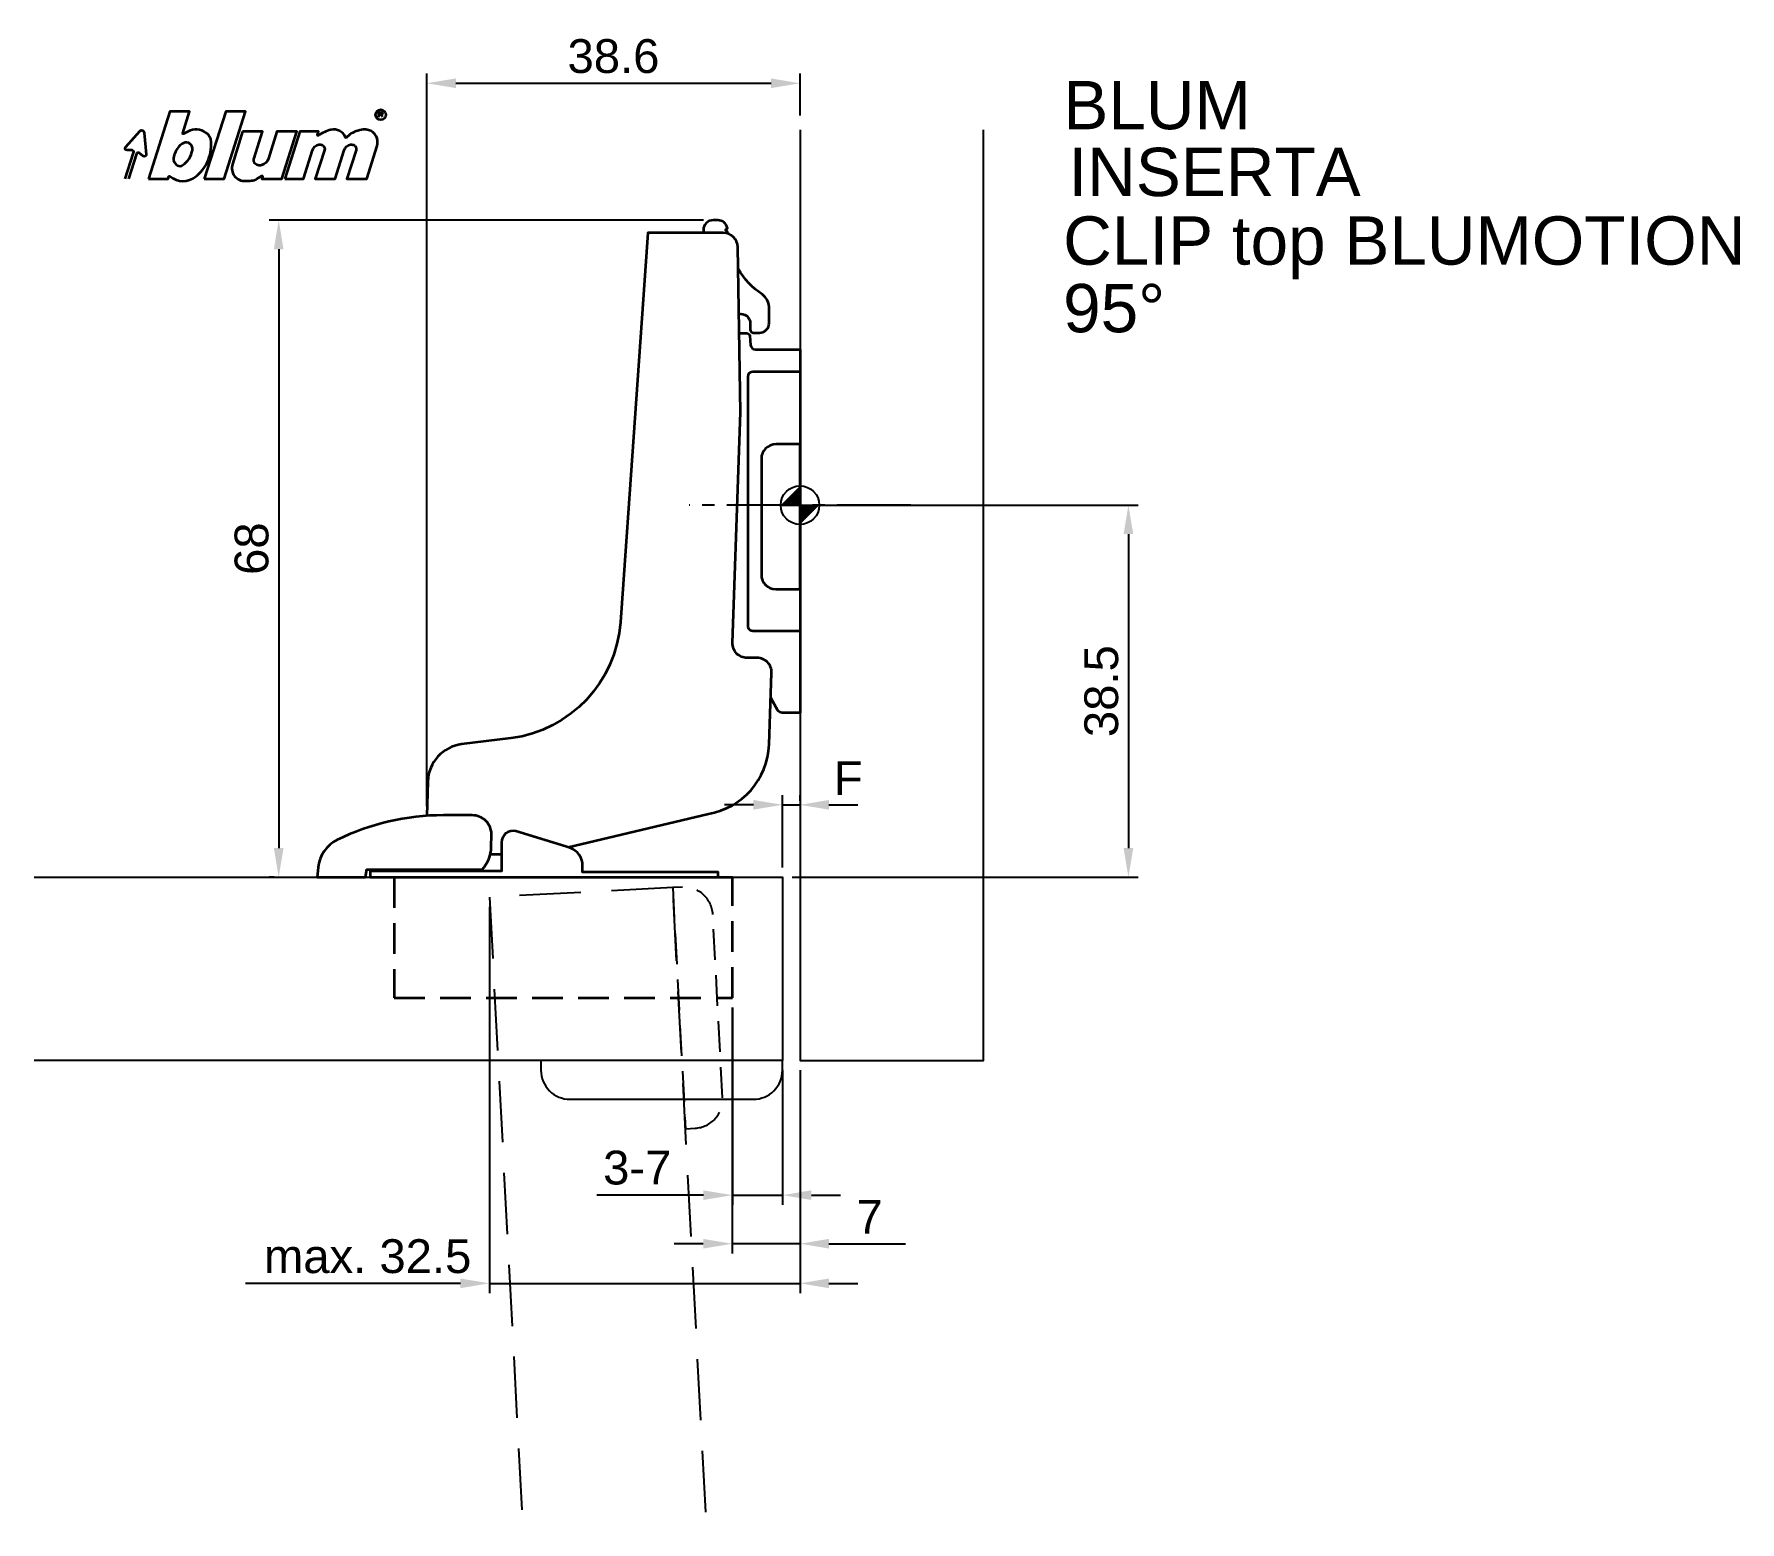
# Model space of a CAD drawing. Extents: x -79 to 97, y -105 to 49.
import ezdxf

# ---------------------------------------------------------------- set-up
doc = ezdxf.new("R2010")
doc.units = 0
doc.header["$PDMODE"] = 35
doc.header["$PDSIZE"] = 5
for name, pattern in [('MITTE2', [28.575, 19.05, -3.175, 3.175, -3.175]), ('VERDECKT', [9.525, 6.35, -3.175]), ('VERDECKT2', [4.7625, 3.175, -1.5875])]:
    doc.linetypes.add(name, pattern=pattern)
doc.layers.get('Defpoints').update_dxf_attribs({"linetype": 'CONTINUOUS'})
doc.layers.add('1', color=2, linetype='CONTINUOUS')
doc.layers.add('5', color=1, linetype='CONTINUOUS')
doc.layers.add('6', color=3, linetype='CONTINUOUS', lineweight=35)
doc.styles.add('Beschlag', font='ARIAL.TTF')
doc.dimstyles.new('Beschlag', dxfattribs={"dimtxt": 3.5, "dimasz": 3, "dimexe": 1, "dimexo": 1, "dimgap": 1, "dimtad": 1, "dimdec": 1, "dimdsep": 46, "dimtxsty": 'Beschlag', "dimcen": 2, "dimclrd": 256, "dimclre": 256, "dimclrt": 256, "dimadec": 1, "dimazin": 2, "dimtfac": 0.71, "dimtdec": 1, "dimtix": 1, "dimtmove": 2, "dimatfit": 0, "dimfxl": 0, "dimtolj": 1, "dimlwd": -1, "dimlwe": -1, "dimarcsym": 0})

# ---------------------------------------------------------------- blocks, each defined once
blk = doc.blocks.new('*D5')
at = {"layer": '1'}
for p, q in [((-4.82, -31.02), (-7.82, -31.02)), ((-1.82, -37.5), (-1.82, -30.02)), ((-1.82, -31.02), (0, -31.02)), ((0, -30.62), (0, -30.02)), ((3, -31.02), (6, -31.02))]:
    blk.add_line(p, q, dxfattribs=at)
for points in [[(-4.82, -30.52), (-4.82, -31.52), (-1.82, -31.02)], [(3, -30.52), (3, -31.52), (0, -31.02)]]:
    blk.add_solid(points, dxfattribs=at)
at = {"layer": 'Defpoints', "color": 0}
for p in [(0, -31.02), (0, -31.62), (-1.82, -38.5)]:
    blk.add_point(p, dxfattribs=at)
at = {"layer": '1', "insert": (5, -28.27), "char_height": 3.5, "attachment_point": 5, "style": 'Beschlag'}
blk.add_mtext('\\A1;F', dxfattribs=at)
blk = doc.blocks.new('*D6')
at = {"layer": '1'}
for p, q in [((-7.02, -52), (-7.02, -77.46)), ((0, -58.5), (0, -77.46)), ((-10.02, -76.46), (-13.02, -76.46)), ((0, -76.46), (-7.02, -76.46)), ((3, -76.46), (6, -76.46))]:
    blk.add_line(p, q, dxfattribs=at)
for points in [[(-10.02, -75.96), (-10.02, -76.96), (-7.02, -76.46)], [(3, -75.96), (3, -76.96), (0, -76.46)]]:
    blk.add_solid(points, dxfattribs=at)
at = {"layer": 'Defpoints', "color": 0}
for p in [(-7.02, -51), (0, -57.5), (-7.02, -76.46)]:
    blk.add_point(p, dxfattribs=at)
at = {"layer": '1', "insert": (7.2, -73.67), "char_height": 3.5, "attachment_point": 5, "style": 'Beschlag'}
blk.add_mtext('\\A1;7', dxfattribs=at)
blk = doc.blocks.new('*D3')
at = {"layer": '1'}
for p, q in [((-32.15, -41.59), (-32.15, -81.56)), ((0, -58.5), (0, -81.56)), ((-35.15, -80.56), (-38.15, -80.56)), ((-32.15, -80.56), (0, -80.56)), ((3, -80.56), (6, -80.56))]:
    blk.add_line(p, q, dxfattribs=at)
for points in [[(-35.15, -80.06), (-35.15, -81.06), (-32.15, -80.56)], [(3, -80.06), (3, -81.06), (0, -80.56)]]:
    blk.add_solid(points, dxfattribs=at)
at = {"layer": 'Defpoints', "color": 0}
for p in [(-32.15, -40.59), (0, -57.5), (0, -80.56)]:
    blk.add_point(p, dxfattribs=at)
at = {"layer": '1', "insert": (-44.76, -77.77), "char_height": 3.5, "attachment_point": 5, "style": 'Beschlag'}
blk.add_mtext('\\A1;max. 32.5', dxfattribs=at)
blk = doc.blocks.new('NullPunkt')
at = {"layer": '5'}
for points in [[(0, 2), (0, -2)], [(-2, 0), (2, 0)]]:
    blk.add_lwpolyline(points, dxfattribs=at)
blk.add_circle((0, 0), 2, dxfattribs=at)
for points in [[(0, 0), (-2, 0), (0, 2)], [(0, 0), (2, 0), (0, -2)]]:
    blk.add_solid(points, dxfattribs=at)
blk = doc.blocks.new('*D4')
at = {"layer": '1'}
for p, q in [((-10, 29.5), (-54.97, 29.5)), ((-53.97, 26.5), (-53.97, -35.5)), ((-54.43, -38.5), (-54.97, -38.5))]:
    blk.add_line(p, q, dxfattribs=at)
for points in [[(-54.47, 26.5), (-53.47, 26.5), (-53.97, 29.5)], [(-54.47, -35.5), (-53.47, -35.5), (-53.97, -38.5)]]:
    blk.add_solid(points, dxfattribs=at)
at = {"layer": 'Defpoints', "color": 0}
for p in [(-9, 29.5), (-53.97, -38.5), (-53.43, -38.5)]:
    blk.add_point(p, dxfattribs=at)
at = {"layer": '1', "insert": (-56.76, -4.5), "char_height": 3.5, "attachment_point": 5, "rotation": 90, "style": 'Beschlag'}
blk.add_mtext('\\A1;68', dxfattribs=at)
blk = doc.blocks.new('*D7')
at = {"layer": '1'}
for p, q in [((-7, -52), (-7, -72.43)), ((-1.82, -58.5), (-1.82, -72.43)), ((-10, -71.43), (-13, -71.43)), ((-7, -71.43), (-1.82, -71.43)), ((1.18, -71.43), (4.18, -71.43))]:
    blk.add_line(p, q, dxfattribs=at)
for points in [[(-10, -70.93), (-10, -71.93), (-7, -71.43)], [(1.18, -70.93), (1.18, -71.93), (-1.82, -71.43)]]:
    blk.add_solid(points, dxfattribs=at)
at = {"layer": 'Defpoints', "color": 0}
for p in [(-7, -51), (-1.82, -57.5), (-1.82, -71.43)]:
    blk.add_point(p, dxfattribs=at)
at = {"layer": '1', "insert": (-16.85, -68.6), "char_height": 3.5, "attachment_point": 5, "style": 'Beschlag'}
blk.add_mtext('\\A1;3-7', dxfattribs=at)
blk = doc.blocks.new('*D2')
at = {"layer": '1'}
for p, q in [((-38.63, -31.16), (-38.63, 44.68)), ((0, 40.35), (0, 44.68)), ((-35.63, 43.68), (-3, 43.68))]:
    blk.add_line(p, q, dxfattribs=at)
for points in [[(-35.63, 44.18), (-35.63, 43.18), (-38.63, 43.68)], [(-3, 44.18), (-3, 43.18), (0, 43.68)]]:
    blk.add_solid(points, dxfattribs=at)
at = {"layer": 'Defpoints', "color": 0}
for p in [(0, 43.68), (0, 39.35), (-38.63, -32.16)]:
    blk.add_point(p, dxfattribs=at)
at = {"layer": '1', "insert": (-19.31, 46.47), "char_height": 3.5, "attachment_point": 5, "style": 'Beschlag'}
blk.add_mtext('\\A1;38.6', dxfattribs=at)
blk = doc.blocks.new('Logo_BLUM')
at = {"layer": '6', "color": 20, "linetype": 'Continuous'}
for points in [[(2.39, 0), (4.43, 0), (4.52, 0.26, -0.512391), (4.62, 0.29, 0.357881), (7.3, 0.25, 0.116336), (8.5, 1.76, 0.127435), (8.89, 3.85, 0.227045), (8.36, 4.79, 0.273775), (6.5, 4.93), (6.04, 4.67, -0.689828), (5.94, 4.76), (6.65, 7), (4.61, 7)], [(5.59, 3.39, 0.16703), (4.99, 2.14, 0.322673), (5.41, 1.39, 0.260102), (5.93, 1.42, 0.211929), (6.95, 3, 0.250706), (6.73, 3.62, 0.316796), (6.01, 3.72, 0.086595)], [(12.15, 4.9), (11.09, 1.53, 0.527578), (12.44, -0.2, -0.003338), (13.06, -0.17, 0.131781), (13.63, 0.02), (14.12, 0.32, -0.706223), (14.22, 0.24), (14.15, 0), (16.19, 0), (17.75, 4.9), (15.7, 4.9), (14.81, 2.11, -0.253672), (14.11, 1.42, -0.127823), (13.72, 1.42, -0.447747), (13.33, 2.15), (14.2, 4.9)], [(16.53, 0), (18.44, 0), (19.39, 3, -0.282196), (20.04, 3.56, -0.141376), (20.38, 3.52, -0.3938), (20.62, 2.99), (19.67, 0), (21.72, 0), (22.67, 3, -0.282189), (23.31, 3.56, -0.141385), (23.65, 3.52, -0.393792), (23.89, 2.99), (22.94, 0), (24.99, 0), (26.07, 3.42, 0.424526), (25.18, 5.07, 0.098115), (24.64, 5.11, 0.114777), (23.24, 4.6), (22.89, 4.28, -0.522588), (22.79, 4.31, 0.36711), (21.28, 5.09, 0.102012), (20, 4.5, -0.748324), (19.89, 4.58), (20, 4.9), (18.08, 4.9)]]:
    blk.add_lwpolyline(points, format="xyb", close=True, dxfattribs=at)
blk.add_lwpolyline([(8.18, 0), (10.23, 0), (12.45, 7), (10.4, 7)], close=True, dxfattribs=at)
for points in [[(26.26, 6.4), (26.26, 6.9), (26.52, 6.9, -0.975005), (26.53, 6.67, 0.014563), (26.45, 6.67), (26.26, 6.67), (26.45, 6.67), (26.52, 6.6), (26.57, 6.53), (26.62, 6.42)], [(0, 0), (0.86, 2.7, 0.480207), (0.67, 2.98), (0.19, 2.97, -0.689229), (0.05, 3.33), (1.49, 4.95, -0.685285), (1.94, 4.79), (2.15, 2.54, -0.636083), (1.84, 2.36), (1.47, 2.68, 0.560356), (1.16, 2.59), (0.34, 0)]]:
    blk.add_lwpolyline(points, format="xyb", dxfattribs=at)
blk.add_circle((26.44, 6.65), 0.527, dxfattribs=at)
blk = doc.blocks.new('*D8')
at = {"layer": '1'}
for p, q in [((1, 0), (35, 0)), ((34, -3), (34, -35.5)), ((-0.82, -38.5), (35, -38.5))]:
    blk.add_line(p, q, dxfattribs=at)
for points in [[(33.5, -3), (34.5, -3), (34, 0)], [(33.5, -35.5), (34.5, -35.5), (34, -38.5)]]:
    blk.add_solid(points, dxfattribs=at)
at = {"layer": 'Defpoints', "color": 0}
for p in [(0, 0), (-1.82, -38.5), (34, -38.5)]:
    blk.add_point(p, dxfattribs=at)
at = {"layer": '1', "insert": (31.21, -19.25), "char_height": 3.5, "attachment_point": 5, "rotation": 90, "style": 'Beschlag'}
blk.add_mtext('\\A1;38.5', dxfattribs=at)

msp = doc.modelspace()

# ---------------------------------------------------------------- linework, layer by layer
at = {"layer": '1'}
for p, q in [((-13, -71.43), (-21.03, -71.43)), ((6, -76.46), (10.92, -76.46)), ((-38.15, -80.56), (-57.39, -80.56))]:
    msp.add_line(p, q, dxfattribs=at)
at = {"layer": '5', "linetype": 'MITTE2', "ltscale": 0.4}
msp.add_line((11.47, 0), (-11.47, 0), dxfattribs=at)
at = {"layer": '5'}
for points in [[(0, 38.85), (0, -57.5), (19, -57.5), (19, 38.85)], [(-79.29, -38.5), (-1.82, -38.5), (-1.82, -57.5), (-79.29, -57.5)]]:
    msp.add_lwpolyline(points, dxfattribs=at)
at = {"layer": '5', "linetype": 'VERDECKT'}
msp.add_lwpolyline([(-9.76, -104.25), (-13.18, -39.58), (-32.15, -40.59), (-28.74, -105.26)], dxfattribs=at)
at = {"layer": '5', "linetype": 'VERDECKT', "ltscale": 0.5}
msp.add_lwpolyline([(-13.18, -39.58), (-11.86, -64.55), (-10.86, -64.5, 0.414214), (-8.02, -61.34), (-9.03, -42.37, 0.414214), (-12.18, -39.53)], format="xyb", close=True, dxfattribs=at)
at = {"layer": '5'}
msp.add_lwpolyline([(-1.82, -57.5), (-26.82, -57.5), (-26.82, -58.5, 0.414214), (-23.82, -61.5), (-4.82, -61.5, 0.414214), (-1.82, -58.5)], format="xyb", close=True, dxfattribs=at)
at = {"layer": '6'}
for p, q in [((0, 13.8), (0, -13)), ((-30.9, -36.15), (-32.06, -36.15))]:
    msp.add_line(p, q, dxfattribs=at)
at = {"layer": '6', "linetype": 'Continuous'}
for points in [[(-7.49, 28.12, 0.012183), (-7.5, 28.3), (-7.7, 28.5), (-7.52, 28.68, 0.361277), (-8.5, 29.5), (-9, 29.5, 0.41414), (-10, 28.5), (-10, 28.19)], [(-24, -35.41), (-9.49, -31.95, 0.355856), (-3.2, -24.79), (-2.94, -17.36, 0.424475), (-4.44, -15.81), (-5.49, -15.81, -0.424474), (-6.98, -14.25), (-6.15, 9.64), (-6.45, 26.72, 0.409112), (-7.95, 28.19), (-15.77, 28.19), (-18.59, -12.11, -0.356359), (-29.93, -24.13), (-35.03, -24.75, 0.370007), (-38.53, -28.6), (-38.63, -32.16)], [(-6.33, 19.77, -0.485587), (-5.15, 18.85), (-5.15, 18.15, 0.414126), (-4.85, 17.85), (-4.2, 17.85, 0.414285), (-3.2, 18.85), (-3.2, 20.55, 0.199456), (-3.88, 21.81, -0.116284), (-6.41, 24.47, -0.088688)]]:
    msp.add_lwpolyline(points, format="xyb", dxfattribs=at)
at = {"layer": '6'}
for points in [[(-6.29, 17.8), (-5.51, 17.8, -0.351826), (-5.2, 17.53), (-5.12, 16.56, 0.343892), (-4.62, 16.1), (0, 16.1), (0, 13.8), (-4.9, 13.8, 0.4142), (-5.4, 13.3), (-5.4, -12.5, 0.414227), (-4.9, -13), (0, -13), (0, -21.5), (-1.86, -21.5, -0.237212), (-2.29, -21.25), (-3.03, -19.96)], [(-8.46, -38.5), (-8.46, -38), (-22.5, -38), (-22.5, -37.34, 0.312987), (-23.8, -35.47), (-29.41, -33.74, 0.486363), (-30.9, -34.91), (-30.9, -37.9), (-30.9, -37.9), (-44.5, -37.9), (-44.5, -38.5), (-7, -38.5)]]:
    msp.add_lwpolyline(points, format="xyb", dxfattribs=at)
msp.add_lwpolyline([(-4, -7.2, 0.414194), (-2.5, -8.7), (0, -8.7), (0, 6.3), (-2.5, 6.3, 0.414217), (-4, 4.8)], format="xyb", close=True, dxfattribs=at)
at = {"layer": '6', "flags": 128}
msp.add_lwpolyline([(-31.94, -34.1, 0.414214), (-33.94, -32.1), (-36.92, -32.1, 0.114125), (-47.93, -34.66, 0.262579), (-49.88, -37.5), (-49.97, -38.5), (-44.97, -38.5), (-44.83, -37.7), (-32.92, -37.7, 0.191102), (-31.96, -35.39), (-31.94, -34.1)], format="xyb", dxfattribs=at)
at = {"layer": '6', "linetype": 'VERDECKT2'}
msp.add_lwpolyline([(-42, -38.5), (-42, -51), (-7, -51), (-7, -38.5)], dxfattribs=at)

# ---------------------------------------------------------------- block references
at = {"layer": '5'}
msp.add_blockref('NullPunkt', (0, 0), dxfattribs=at)
at = {"layer": '6'}
msp.add_blockref('Logo_BLUM', (-69.85, 33.77), dxfattribs=at)

# ---------------------------------------------------------------- texts
at = {"layer": '1', "linetype": 'Continuous', "style": 'Beschlag'}
for s, p in [('BLUM', (27.26, 38.92)), ('CLIP top BLUMOTION', (27.24, 24.9)), ('95%%D', (27.24, 17.9))]:
    msp.add_text(s, height=5, dxfattribs=at).set_placement(p)
at = {"layer": '1', "insert": (27.78, 37), "char_height": 5, "width": 110.7908, "attachment_point": 1, "style": 'Beschlag'}
msp.add_mtext('INSERTA', dxfattribs=at)

# ---------------------------------------------------------------- dimensions: what is measured, and where the dimension line sits
at = {"layer": '1'}
dim = msp.add_linear_dim(base=(0, 43.68), p1=(-38.63, -32.16), p2=(0, 39.35), dimstyle='Beschlag', dxfattribs=at)
dim.commit()
dim.dimension.update_dxf_attribs({"geometry": '*D2', "text_midpoint": (-19.31, 46.47)})
dim = msp.add_linear_dim(base=(-53.97, -38.5), p1=(-9, 29.5), p2=(-53.43, -38.5), angle=90, dimstyle='Beschlag', override={"dimdec": 0}, dxfattribs=at)
dim.commit()
dim.dimension.update_dxf_attribs({"geometry": '*D4', "text_midpoint": (-56.76, -4.5)})
dim = msp.add_linear_dim(base=(34, -38.5), p1=(0, 0), p2=(-1.82, -38.5), angle=90, dimstyle='Beschlag', dxfattribs=at)
dim.commit()
dim.dimension.update_dxf_attribs({"geometry": '*D8', "text_midpoint": (31.21, -19.25)})
for base, p1, p2, text, picture, middle in [((0, -31.02), (-1.82, -38.5), (0, -31.62), 'F', '*D5', (5, -28.27)), ((0, -80.56), (-32.15, -40.59), (0, -57.5), 'max. 32.5', '*D3', (-44.76, -77.77)), ((-1.82, -71.43), (-7, -51), (-1.82, -57.5), '3-7', '*D7', (-16.85, -68.6))]:
    dim = msp.add_linear_dim(base=base, p1=p1, p2=p2, text=text, dimstyle='Beschlag', dxfattribs=at)
    dim.commit()
    dim.dimension.update_dxf_attribs({"geometry": picture, "text_midpoint": middle, "dimtype": 160})
dim = msp.add_linear_dim(base=(-7.02, -76.46), p1=(0, -57.5), p2=(-7.02, -51), dimstyle='Beschlag', dxfattribs=at)
dim.commit()
dim.dimension.update_dxf_attribs({"geometry": '*D6', "text_midpoint": (7.2, -73.67), "dimtype": 160})

doc.saveas('drawing.dxf')
